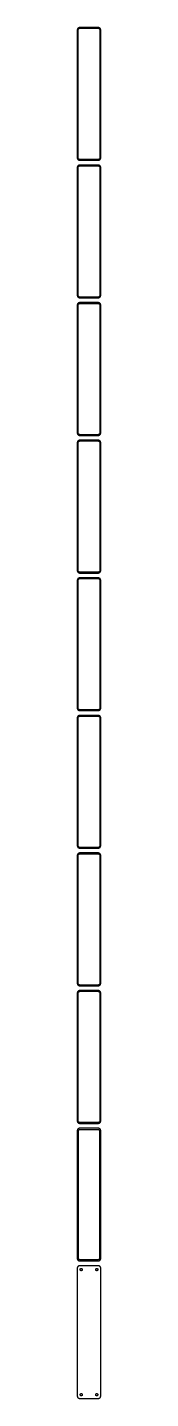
# Model space of a CAD drawing. Header units: metres. Extents: x -22 to 22, y 2513 to 5143.
import ezdxf

# ---------------------------------------------------------------- set-up
doc = ezdxf.new("R2010")
doc.units = ezdxf.units.M

msp = doc.modelspace()

# ---------------------------------------------------------------- linework, layer by layer
for p, q in [((-22.4606, 5139.13), (-22.5, 5138.5)), ((-22.5, 5138.5), (-22.5, 4893.5)), ((-22.3429, 5139.74), (-22.4606, 5139.13)), ((-22.1489, 5140.34), (-22.3429, 5139.74)), ((-21.8815, 5140.91), (-22.1489, 5140.34)), ((-21.5451, 5141.44), (-21.8815, 5140.91)), ((-21.1448, 5141.92), (-21.5451, 5141.44)), ((-20.6871, 5142.35), (-21.1448, 5141.92)), ((-21, 5138), (-20.9684, 5138.5)), ((-21, 4894), (-21, 5138)), ((-20.9684, 5138.5), (-20.8743, 5138.99)), ((-20.8743, 5138.99), (-20.7191, 5139.47)), ((-20.7191, 5139.47), (-20.5052, 5139.93)), ((-20.1791, 5142.72), (-20.6871, 5142.35)), ((-20.5052, 5139.93), (-20.2361, 5140.35)), ((-20.2361, 5140.35), (-19.9159, 5140.74)), ((-19.6289, 5143.02), (-20.1791, 5142.72)), ((-19.9159, 5140.74), (-19.5497, 5141.08)), ((-19.0451, 5143.26), (-19.6289, 5143.02)), ((-19.5497, 5141.08), (-19.1433, 5141.38)), ((-19.1433, 5141.38), (-18.7031, 5141.62)), ((-18.4369, 5143.41), (-19.0451, 5143.26)), ((-18.7031, 5141.62), (-18.2361, 5141.8)), ((-17.8139, 5143.49), (-18.4369, 5143.41)), ((-18.2361, 5141.8), (-17.7495, 5141.93)), ((17.8139, 5143.49), (-17.8139, 5143.49)), ((-17.7495, 5141.93), (-17.2512, 5141.99)), ((-17.2512, 5141.99), (17.2512, 5141.99)), ((17.2512, 5141.99), (17.7495, 5141.93)), ((17.7495, 5141.93), (18.2361, 5141.8)), ((18.4369, 5143.41), (17.8139, 5143.49)), ((18.2361, 5141.8), (18.7031, 5141.62)), ((19.0451, 5143.26), (18.4369, 5143.41)), ((18.7031, 5141.62), (19.1433, 5141.38)), ((19.6289, 5143.02), (19.0451, 5143.26)), ((19.1433, 5141.38), (19.5497, 5141.08)), ((19.5497, 5141.08), (19.9159, 5140.74)), ((20.1791, 5142.72), (19.6289, 5143.02)), ((19.9159, 5140.74), (20.2361, 5140.35)), ((20.6871, 5142.35), (20.1791, 5142.72)), ((20.2361, 5140.35), (20.5052, 5139.93)), ((20.5052, 5139.93), (20.7191, 5139.47)), ((21.1448, 5141.92), (20.6871, 5142.35)), ((20.7191, 5139.47), (20.8743, 5138.99)), ((20.8743, 5138.99), (20.9684, 5138.5)), ((20.9684, 5138.5), (21, 5138)), ((21, 5138), (21, 4894)), ((21.5451, 5141.44), (21.1448, 5141.92)), ((21.8815, 5140.91), (21.5451, 5141.44)), ((22.1489, 5140.34), (21.8815, 5140.91)), ((22.3429, 5139.74), (22.1489, 5140.34)), ((22.4606, 5139.13), (22.3429, 5139.74)), ((22.5, 5138.5), (22.4606, 5139.13)), ((22.5, 4893.5), (22.5, 5138.5)), ((-20.9684, 4893.5), (-21, 4894)), ((21, 4894), (20.9684, 4893.5)), ((-22.5, 4893.5), (-22.4606, 4892.87)), ((-22.4606, 4875.13), (-22.5, 4874.5)), ((-22.5, 4874.5), (-22.5, 4629.5)), ((-22.4606, 4892.87), (-22.3429, 4892.26)), ((-22.3429, 4875.74), (-22.4606, 4875.13)), ((-22.3429, 4892.26), (-22.1489, 4891.66)), ((-22.1489, 4876.34), (-22.3429, 4875.74)), ((-22.1489, 4891.66), (-21.8815, 4891.09)), ((-21.8815, 4876.91), (-22.1489, 4876.34)), ((-21.8815, 4891.09), (-21.5451, 4890.56)), ((-21.5451, 4877.44), (-21.8815, 4876.91)), ((-21.5451, 4890.56), (-21.1448, 4890.08)), ((-21.1448, 4877.92), (-21.5451, 4877.44)), ((-21.1448, 4890.08), (-20.6871, 4889.65)), ((-20.6871, 4878.35), (-21.1448, 4877.92)), ((-21, 4874), (-20.9684, 4874.5)), ((-21, 4630), (-21, 4874)), ((-20.8743, 4893.01), (-20.9684, 4893.5)), ((-20.9684, 4874.5), (-20.8743, 4874.99)), ((-20.7191, 4892.53), (-20.8743, 4893.01)), ((-20.8743, 4874.99), (-20.7191, 4875.47)), ((-20.5052, 4892.07), (-20.7191, 4892.53)), ((-20.7191, 4875.47), (-20.5052, 4875.93)), ((-20.6871, 4889.65), (-20.1791, 4889.28)), ((-20.1791, 4878.72), (-20.6871, 4878.35)), ((-20.2361, 4891.65), (-20.5052, 4892.07)), ((-20.5052, 4875.93), (-20.2361, 4876.35)), ((-19.9159, 4891.26), (-20.2361, 4891.65)), ((-20.2361, 4876.35), (-19.9159, 4876.74)), ((-20.1791, 4889.28), (-19.6289, 4888.98)), ((-19.6289, 4879.02), (-20.1791, 4878.72)), ((-19.5497, 4890.92), (-19.9159, 4891.26)), ((-19.9159, 4876.74), (-19.5497, 4877.08)), ((-19.6289, 4888.98), (-19.0451, 4888.74)), ((-19.0451, 4879.26), (-19.6289, 4879.02)), ((-19.1433, 4890.62), (-19.5497, 4890.92)), ((-19.5497, 4877.08), (-19.1433, 4877.38)), ((-18.7031, 4890.38), (-19.1433, 4890.62)), ((-19.1433, 4877.38), (-18.7031, 4877.62)), ((-19.0451, 4888.74), (-18.4369, 4888.59)), ((-18.4369, 4879.41), (-19.0451, 4879.26)), ((-18.2361, 4890.2), (-18.7031, 4890.38)), ((-18.7031, 4877.62), (-18.2361, 4877.8)), ((-18.4369, 4888.59), (-17.8139, 4888.51)), ((-17.8139, 4879.49), (-18.4369, 4879.41)), ((-17.7495, 4890.07), (-18.2361, 4890.2)), ((-18.2361, 4877.8), (-17.7495, 4877.93)), ((-17.8139, 4888.51), (17.8139, 4888.51)), ((17.8139, 4879.49), (-17.8139, 4879.49)), ((-17.2512, 4890.01), (-17.7495, 4890.07)), ((-17.7495, 4877.93), (-17.2512, 4877.99)), ((17.2512, 4890.01), (-17.2512, 4890.01)), ((-17.2512, 4877.99), (17.2512, 4877.99)), ((17.7495, 4890.07), (17.2512, 4890.01)), ((17.2512, 4877.99), (17.7495, 4877.93)), ((18.2361, 4890.2), (17.7495, 4890.07)), ((17.7495, 4877.93), (18.2361, 4877.8)), ((17.8139, 4888.51), (18.4369, 4888.59)), ((18.4369, 4879.41), (17.8139, 4879.49)), ((18.7031, 4890.38), (18.2361, 4890.2)), ((18.2361, 4877.8), (18.7031, 4877.62)), ((18.4369, 4888.59), (19.0451, 4888.74)), ((19.0451, 4879.26), (18.4369, 4879.41)), ((19.1433, 4890.62), (18.7031, 4890.38)), ((18.7031, 4877.62), (19.1433, 4877.38)), ((19.0451, 4888.74), (19.6289, 4888.98)), ((19.6289, 4879.02), (19.0451, 4879.26)), ((19.5497, 4890.92), (19.1433, 4890.62)), ((19.1433, 4877.38), (19.5497, 4877.08)), ((19.9159, 4891.26), (19.5497, 4890.92)), ((19.5497, 4877.08), (19.9159, 4876.74)), ((19.6289, 4888.98), (20.1791, 4889.28)), ((20.1791, 4878.72), (19.6289, 4879.02)), ((20.2361, 4891.65), (19.9159, 4891.26)), ((19.9159, 4876.74), (20.2361, 4876.35)), ((20.1791, 4889.28), (20.6871, 4889.65)), ((20.6871, 4878.35), (20.1791, 4878.72)), ((20.5052, 4892.07), (20.2361, 4891.65)), ((20.2361, 4876.35), (20.5052, 4875.93)), ((20.7191, 4892.53), (20.5052, 4892.07)), ((20.5052, 4875.93), (20.7191, 4875.47)), ((20.6871, 4889.65), (21.1448, 4890.08)), ((21.1448, 4877.92), (20.6871, 4878.35)), ((20.8743, 4893.01), (20.7191, 4892.53)), ((20.7191, 4875.47), (20.8743, 4874.99)), ((20.9684, 4893.5), (20.8743, 4893.01)), ((20.8743, 4874.99), (20.9684, 4874.5)), ((20.9684, 4874.5), (21, 4874)), ((21, 4874), (21, 4630)), ((21.1448, 4890.08), (21.5451, 4890.56)), ((21.5451, 4877.44), (21.1448, 4877.92)), ((21.5451, 4890.56), (21.8815, 4891.09)), ((21.8815, 4876.91), (21.5451, 4877.44)), ((21.8815, 4891.09), (22.1489, 4891.66)), ((22.1489, 4876.34), (21.8815, 4876.91)), ((22.1489, 4891.66), (22.3429, 4892.26)), ((22.3429, 4875.74), (22.1489, 4876.34)), ((22.3429, 4892.26), (22.4606, 4892.87)), ((22.4606, 4875.13), (22.3429, 4875.74)), ((22.4606, 4892.87), (22.5, 4893.5)), ((22.5, 4874.5), (22.4606, 4875.13)), ((22.5, 4629.5), (22.5, 4874.5)), ((-22.5, 4629.5), (-22.4606, 4628.87)), ((-22.4606, 4611.13), (-22.5, 4610.5)), ((-22.5, 4610.5), (-22.5, 4365.5)), ((-22.4606, 4628.87), (-22.3429, 4628.26)), ((-22.3429, 4611.74), (-22.4606, 4611.13)), ((-22.3429, 4628.26), (-22.1489, 4627.66)), ((-22.1489, 4612.34), (-22.3429, 4611.74)), ((-22.1489, 4627.66), (-21.8815, 4627.09)), ((-21.8815, 4612.91), (-22.1489, 4612.34)), ((-21.8815, 4627.09), (-21.5451, 4626.56)), ((-21.5451, 4613.44), (-21.8815, 4612.91)), ((-21.5451, 4626.56), (-21.1448, 4626.08)), ((-21.1448, 4613.92), (-21.5451, 4613.44)), ((-21.1448, 4626.08), (-20.6871, 4625.65)), ((-20.6871, 4614.35), (-21.1448, 4613.92)), ((-20.9684, 4629.5), (-21, 4630)), ((-21, 4610), (-20.9684, 4610.5)), ((-21, 4366), (-21, 4610)), ((-20.8743, 4629.01), (-20.9684, 4629.5)), ((-20.9684, 4610.5), (-20.8743, 4610.99)), ((-20.7191, 4628.53), (-20.8743, 4629.01)), ((-20.8743, 4610.99), (-20.7191, 4611.47)), ((-20.5052, 4628.07), (-20.7191, 4628.53)), ((-20.7191, 4611.47), (-20.5052, 4611.93)), ((-20.6871, 4625.65), (-20.1791, 4625.28)), ((-20.1791, 4614.72), (-20.6871, 4614.35)), ((-20.2361, 4627.65), (-20.5052, 4628.07)), ((-20.5052, 4611.93), (-20.2361, 4612.35)), ((-19.9159, 4627.26), (-20.2361, 4627.65)), ((-20.2361, 4612.35), (-19.9159, 4612.74)), ((-20.1791, 4625.28), (-19.6289, 4624.98)), ((-19.6289, 4615.02), (-20.1791, 4614.72)), ((-19.5497, 4626.92), (-19.9159, 4627.26)), ((-19.9159, 4612.74), (-19.5497, 4613.08)), ((-19.6289, 4624.98), (-19.0451, 4624.74)), ((-19.0451, 4615.26), (-19.6289, 4615.02)), ((-19.1433, 4626.62), (-19.5497, 4626.92)), ((-19.5497, 4613.08), (-19.1433, 4613.38)), ((-18.7031, 4626.38), (-19.1433, 4626.62)), ((-19.1433, 4613.38), (-18.7031, 4613.62)), ((-19.0451, 4624.74), (-18.4369, 4624.59)), ((-18.4369, 4615.41), (-19.0451, 4615.26)), ((-18.2361, 4626.2), (-18.7031, 4626.38)), ((-18.7031, 4613.62), (-18.2361, 4613.8)), ((-18.4369, 4624.59), (-17.8139, 4624.51)), ((-17.8139, 4615.49), (-18.4369, 4615.41)), ((-17.7495, 4626.07), (-18.2361, 4626.2)), ((-18.2361, 4613.8), (-17.7495, 4613.93)), ((-17.8139, 4624.51), (17.8139, 4624.51)), ((17.8139, 4615.49), (-17.8139, 4615.49)), ((-17.2512, 4626.01), (-17.7495, 4626.07)), ((-17.7495, 4613.93), (-17.2512, 4613.99)), ((17.2512, 4626.01), (-17.2512, 4626.01)), ((-17.2512, 4613.99), (17.2512, 4613.99)), ((17.7495, 4626.07), (17.2512, 4626.01)), ((17.2512, 4613.99), (17.7495, 4613.93)), ((18.2361, 4626.2), (17.7495, 4626.07)), ((17.7495, 4613.93), (18.2361, 4613.8)), ((17.8139, 4624.51), (18.4369, 4624.59)), ((18.4369, 4615.41), (17.8139, 4615.49)), ((18.7031, 4626.38), (18.2361, 4626.2)), ((18.2361, 4613.8), (18.7031, 4613.62)), ((18.4369, 4624.59), (19.0451, 4624.74)), ((19.0451, 4615.26), (18.4369, 4615.41)), ((19.1433, 4626.62), (18.7031, 4626.38)), ((18.7031, 4613.62), (19.1433, 4613.38)), ((19.0451, 4624.74), (19.6289, 4624.98)), ((19.6289, 4615.02), (19.0451, 4615.26)), ((19.5497, 4626.92), (19.1433, 4626.62)), ((19.1433, 4613.38), (19.5497, 4613.08)), ((19.9159, 4627.26), (19.5497, 4626.92)), ((19.5497, 4613.08), (19.9159, 4612.74)), ((19.6289, 4624.98), (20.1791, 4625.28)), ((20.1791, 4614.72), (19.6289, 4615.02)), ((20.2361, 4627.65), (19.9159, 4627.26)), ((19.9159, 4612.74), (20.2361, 4612.35)), ((20.1791, 4625.28), (20.6871, 4625.65)), ((20.6871, 4614.35), (20.1791, 4614.72)), ((20.5052, 4628.07), (20.2361, 4627.65)), ((20.2361, 4612.35), (20.5052, 4611.93)), ((20.7191, 4628.53), (20.5052, 4628.07)), ((20.5052, 4611.93), (20.7191, 4611.47)), ((20.6871, 4625.65), (21.1448, 4626.08)), ((21.1448, 4613.92), (20.6871, 4614.35)), ((20.8743, 4629.01), (20.7191, 4628.53)), ((20.7191, 4611.47), (20.8743, 4610.99)), ((20.9684, 4629.5), (20.8743, 4629.01)), ((20.8743, 4610.99), (20.9684, 4610.5)), ((21, 4630), (20.9684, 4629.5)), ((20.9684, 4610.5), (21, 4610)), ((21, 4610), (21, 4366)), ((21.1448, 4626.08), (21.5451, 4626.56)), ((21.5451, 4613.44), (21.1448, 4613.92)), ((21.5451, 4626.56), (21.8815, 4627.09)), ((21.8815, 4612.91), (21.5451, 4613.44)), ((21.8815, 4627.09), (22.1489, 4627.66)), ((22.1489, 4612.34), (21.8815, 4612.91)), ((22.1489, 4627.66), (22.3429, 4628.26)), ((22.3429, 4611.74), (22.1489, 4612.34)), ((22.3429, 4628.26), (22.4606, 4628.87)), ((22.4606, 4611.13), (22.3429, 4611.74)), ((22.4606, 4628.87), (22.5, 4629.5)), ((22.5, 4610.5), (22.4606, 4611.13)), ((22.5, 4365.5), (22.5, 4610.5)), ((-22.5, 4365.5), (-22.4606, 4364.87)), ((-22.4606, 4347.13), (-22.5, 4346.5)), ((-22.5, 4346.5), (-22.5, 4101.5)), ((-22.4606, 4364.87), (-22.3429, 4364.26)), ((-22.3429, 4347.74), (-22.4606, 4347.13)), ((-22.3429, 4364.26), (-22.1489, 4363.66)), ((-22.1489, 4348.34), (-22.3429, 4347.74)), ((-22.1489, 4363.66), (-21.8815, 4363.09)), ((-21.8815, 4348.91), (-22.1489, 4348.34)), ((-21.8815, 4363.09), (-21.5451, 4362.56)), ((-21.5451, 4349.44), (-21.8815, 4348.91)), ((-21.5451, 4362.56), (-21.1448, 4362.08)), ((-21.1448, 4349.92), (-21.5451, 4349.44)), ((-21.1448, 4362.08), (-20.6871, 4361.65)), ((-20.6871, 4350.35), (-21.1448, 4349.92)), ((-20.9684, 4365.5), (-21, 4366)), ((-21, 4346), (-20.9684, 4346.5)), ((-21, 4102), (-21, 4346)), ((-20.8743, 4365.01), (-20.9684, 4365.5)), ((-20.9684, 4346.5), (-20.8743, 4346.99)), ((-20.7191, 4364.53), (-20.8743, 4365.01)), ((-20.8743, 4346.99), (-20.7191, 4347.47)), ((-20.5052, 4364.07), (-20.7191, 4364.53)), ((-20.7191, 4347.47), (-20.5052, 4347.93)), ((-20.6871, 4361.65), (-20.1791, 4361.28)), ((-20.1791, 4350.72), (-20.6871, 4350.35)), ((-20.2361, 4363.65), (-20.5052, 4364.07)), ((-20.5052, 4347.93), (-20.2361, 4348.35)), ((-19.9159, 4363.26), (-20.2361, 4363.65)), ((-20.2361, 4348.35), (-19.9159, 4348.74)), ((-20.1791, 4361.28), (-19.6289, 4360.98)), ((-19.6289, 4351.02), (-20.1791, 4350.72)), ((-19.5497, 4362.92), (-19.9159, 4363.26)), ((-19.9159, 4348.74), (-19.5497, 4349.08)), ((-19.6289, 4360.98), (-19.0451, 4360.74)), ((-19.0451, 4351.26), (-19.6289, 4351.02)), ((-19.1433, 4362.62), (-19.5497, 4362.92)), ((-19.5497, 4349.08), (-19.1433, 4349.38)), ((-18.7031, 4362.38), (-19.1433, 4362.62)), ((-19.1433, 4349.38), (-18.7031, 4349.62)), ((-19.0451, 4360.74), (-18.4369, 4360.59)), ((-18.4369, 4351.41), (-19.0451, 4351.26)), ((-18.2361, 4362.2), (-18.7031, 4362.38)), ((-18.7031, 4349.62), (-18.2361, 4349.8)), ((-18.4369, 4360.59), (-17.8139, 4360.51)), ((-17.8139, 4351.49), (-18.4369, 4351.41)), ((-17.7495, 4362.07), (-18.2361, 4362.2)), ((-18.2361, 4349.8), (-17.7495, 4349.93)), ((-17.8139, 4360.51), (17.8139, 4360.51)), ((17.8139, 4351.49), (-17.8139, 4351.49)), ((-17.2512, 4362.01), (-17.7495, 4362.07)), ((-17.7495, 4349.93), (-17.2512, 4349.99)), ((17.2512, 4362.01), (-17.2512, 4362.01)), ((-17.2512, 4349.99), (17.2512, 4349.99)), ((17.7495, 4362.07), (17.2512, 4362.01)), ((17.2512, 4349.99), (17.7495, 4349.93)), ((18.2361, 4362.2), (17.7495, 4362.07)), ((17.7495, 4349.93), (18.2361, 4349.8)), ((17.8139, 4360.51), (18.4369, 4360.59)), ((18.4369, 4351.41), (17.8139, 4351.49)), ((18.7031, 4362.38), (18.2361, 4362.2)), ((18.2361, 4349.8), (18.7031, 4349.62)), ((18.4369, 4360.59), (19.0451, 4360.74)), ((19.0451, 4351.26), (18.4369, 4351.41)), ((19.1433, 4362.62), (18.7031, 4362.38)), ((18.7031, 4349.62), (19.1433, 4349.38)), ((19.0451, 4360.74), (19.6289, 4360.98)), ((19.6289, 4351.02), (19.0451, 4351.26)), ((19.5497, 4362.92), (19.1433, 4362.62)), ((19.1433, 4349.38), (19.5497, 4349.08)), ((19.9159, 4363.26), (19.5497, 4362.92)), ((19.5497, 4349.08), (19.9159, 4348.74)), ((19.6289, 4360.98), (20.1791, 4361.28)), ((20.1791, 4350.72), (19.6289, 4351.02)), ((20.2361, 4363.65), (19.9159, 4363.26)), ((19.9159, 4348.74), (20.2361, 4348.35)), ((20.1791, 4361.28), (20.6871, 4361.65)), ((20.6871, 4350.35), (20.1791, 4350.72)), ((20.5052, 4364.07), (20.2361, 4363.65)), ((20.2361, 4348.35), (20.5052, 4347.93)), ((20.7191, 4364.53), (20.5052, 4364.07)), ((20.5052, 4347.93), (20.7191, 4347.47)), ((20.6871, 4361.65), (21.1448, 4362.08)), ((21.1448, 4349.92), (20.6871, 4350.35)), ((20.8743, 4365.01), (20.7191, 4364.53)), ((20.7191, 4347.47), (20.8743, 4346.99)), ((20.9684, 4365.5), (20.8743, 4365.01)), ((20.8743, 4346.99), (20.9684, 4346.5)), ((21, 4366), (20.9684, 4365.5)), ((20.9684, 4346.5), (21, 4346)), ((21, 4346), (21, 4102)), ((21.1448, 4362.08), (21.5451, 4362.56)), ((21.5451, 4349.44), (21.1448, 4349.92)), ((21.5451, 4362.56), (21.8815, 4363.09)), ((21.8815, 4348.91), (21.5451, 4349.44)), ((21.8815, 4363.09), (22.1489, 4363.66)), ((22.1489, 4348.34), (21.8815, 4348.91)), ((22.1489, 4363.66), (22.3429, 4364.26)), ((22.3429, 4347.74), (22.1489, 4348.34)), ((22.3429, 4364.26), (22.4606, 4364.87)), ((22.4606, 4347.13), (22.3429, 4347.74)), ((22.4606, 4364.87), (22.5, 4365.5)), ((22.5, 4346.5), (22.4606, 4347.13)), ((22.5, 4101.5), (22.5, 4346.5)), ((-22.5, 4101.5), (-22.4606, 4100.87)), ((-22.4606, 4083.13), (-22.5, 4082.5)), ((-22.5, 4082.5), (-22.5, 3837.5)), ((-22.4606, 4100.87), (-22.3429, 4100.26)), ((-22.3429, 4083.74), (-22.4606, 4083.13)), ((-22.3429, 4100.26), (-22.1489, 4099.66)), ((-22.1489, 4084.34), (-22.3429, 4083.74)), ((-22.1489, 4099.66), (-21.8815, 4099.09)), ((-21.8815, 4084.91), (-22.1489, 4084.34)), ((-21.8815, 4099.09), (-21.5451, 4098.56)), ((-21.5451, 4085.44), (-21.8815, 4084.91)), ((-21.5451, 4098.56), (-21.1448, 4098.08)), ((-21.1448, 4085.92), (-21.5451, 4085.44)), ((-21.1448, 4098.08), (-20.6871, 4097.65)), ((-20.6871, 4086.35), (-21.1448, 4085.92)), ((-20.9684, 4101.5), (-21, 4102)), ((-21, 4082), (-20.9684, 4082.5)), ((-21, 3838), (-21, 4082)), ((-20.8743, 4101.01), (-20.9684, 4101.5)), ((-20.9684, 4082.5), (-20.8743, 4082.99)), ((-20.7191, 4100.53), (-20.8743, 4101.01)), ((-20.8743, 4082.99), (-20.7191, 4083.47)), ((-20.5052, 4100.07), (-20.7191, 4100.53)), ((-20.7191, 4083.47), (-20.5052, 4083.93)), ((-20.6871, 4097.65), (-20.1791, 4097.28)), ((-20.1791, 4086.72), (-20.6871, 4086.35)), ((-20.2361, 4099.65), (-20.5052, 4100.07)), ((-20.5052, 4083.93), (-20.2361, 4084.35)), ((-19.9159, 4099.26), (-20.2361, 4099.65)), ((-20.2361, 4084.35), (-19.9159, 4084.74)), ((-20.1791, 4097.28), (-19.6289, 4096.98)), ((-19.6289, 4087.02), (-20.1791, 4086.72)), ((-19.5497, 4098.92), (-19.9159, 4099.26)), ((-19.9159, 4084.74), (-19.5497, 4085.08)), ((-19.6289, 4096.98), (-19.0451, 4096.74)), ((-19.0451, 4087.26), (-19.6289, 4087.02)), ((-19.1433, 4098.62), (-19.5497, 4098.92)), ((-19.5497, 4085.08), (-19.1433, 4085.38)), ((-18.7031, 4098.38), (-19.1433, 4098.62)), ((-19.1433, 4085.38), (-18.7031, 4085.62)), ((-19.0451, 4096.74), (-18.4369, 4096.59)), ((-18.4369, 4087.41), (-19.0451, 4087.26)), ((-18.2361, 4098.2), (-18.7031, 4098.38)), ((-18.7031, 4085.62), (-18.2361, 4085.8)), ((-18.4369, 4096.59), (-17.8139, 4096.51)), ((-17.8139, 4087.49), (-18.4369, 4087.41)), ((-17.7495, 4098.07), (-18.2361, 4098.2)), ((-18.2361, 4085.8), (-17.7495, 4085.93)), ((-17.8139, 4096.51), (17.8139, 4096.51)), ((17.8139, 4087.49), (-17.8139, 4087.49)), ((-17.2512, 4098.01), (-17.7495, 4098.07)), ((-17.7495, 4085.93), (-17.2512, 4085.99)), ((17.2512, 4098.01), (-17.2512, 4098.01)), ((-17.2512, 4085.99), (17.2512, 4085.99)), ((17.7495, 4098.07), (17.2512, 4098.01)), ((17.2512, 4085.99), (17.7495, 4085.93)), ((18.2361, 4098.2), (17.7495, 4098.07)), ((17.7495, 4085.93), (18.2361, 4085.8)), ((17.8139, 4096.51), (18.4369, 4096.59)), ((18.4369, 4087.41), (17.8139, 4087.49)), ((18.7031, 4098.38), (18.2361, 4098.2)), ((18.2361, 4085.8), (18.7031, 4085.62)), ((18.4369, 4096.59), (19.0451, 4096.74)), ((19.0451, 4087.26), (18.4369, 4087.41)), ((19.1433, 4098.62), (18.7031, 4098.38)), ((18.7031, 4085.62), (19.1433, 4085.38)), ((19.0451, 4096.74), (19.6289, 4096.98)), ((19.6289, 4087.02), (19.0451, 4087.26)), ((19.5497, 4098.92), (19.1433, 4098.62)), ((19.1433, 4085.38), (19.5497, 4085.08)), ((19.9159, 4099.26), (19.5497, 4098.92)), ((19.5497, 4085.08), (19.9159, 4084.74)), ((19.6289, 4096.98), (20.1791, 4097.28)), ((20.1791, 4086.72), (19.6289, 4087.02)), ((20.2361, 4099.65), (19.9159, 4099.26)), ((19.9159, 4084.74), (20.2361, 4084.35)), ((20.1791, 4097.28), (20.6871, 4097.65)), ((20.6871, 4086.35), (20.1791, 4086.72)), ((20.5052, 4100.07), (20.2361, 4099.65)), ((20.2361, 4084.35), (20.5052, 4083.93)), ((20.7191, 4100.53), (20.5052, 4100.07)), ((20.5052, 4083.93), (20.7191, 4083.47)), ((20.6871, 4097.65), (21.1448, 4098.08)), ((21.1448, 4085.92), (20.6871, 4086.35)), ((20.8743, 4101.01), (20.7191, 4100.53)), ((20.7191, 4083.47), (20.8743, 4082.99)), ((20.9684, 4101.5), (20.8743, 4101.01)), ((20.8743, 4082.99), (20.9684, 4082.5)), ((21, 4102), (20.9684, 4101.5)), ((20.9684, 4082.5), (21, 4082)), ((21, 4082), (21, 3838)), ((21.1448, 4098.08), (21.5451, 4098.56)), ((21.5451, 4085.44), (21.1448, 4085.92)), ((21.5451, 4098.56), (21.8815, 4099.09)), ((21.8815, 4084.91), (21.5451, 4085.44)), ((21.8815, 4099.09), (22.1489, 4099.66)), ((22.1489, 4084.34), (21.8815, 4084.91)), ((22.1489, 4099.66), (22.3429, 4100.26)), ((22.3429, 4083.74), (22.1489, 4084.34)), ((22.3429, 4100.26), (22.4606, 4100.87)), ((22.4606, 4083.13), (22.3429, 4083.74)), ((22.4606, 4100.87), (22.5, 4101.5)), ((22.5, 4082.5), (22.4606, 4083.13)), ((22.5, 3837.5), (22.5, 4082.5)), ((-22.5, 3837.5), (-22.4606, 3836.87)), ((-22.4606, 3819.13), (-22.5, 3818.5)), ((-22.5, 3818.5), (-22.5, 3573.5)), ((-22.4606, 3836.87), (-22.3429, 3836.26)), ((-22.3429, 3819.74), (-22.4606, 3819.13)), ((-22.3429, 3836.26), (-22.1489, 3835.66)), ((-22.1489, 3820.34), (-22.3429, 3819.74)), ((-22.1489, 3835.66), (-21.8815, 3835.09)), ((-21.8815, 3820.91), (-22.1489, 3820.34)), ((-21.8815, 3835.09), (-21.5451, 3834.56)), ((-21.5451, 3821.44), (-21.8815, 3820.91)), ((-21.5451, 3834.56), (-21.1448, 3834.08)), ((-21.1448, 3821.92), (-21.5451, 3821.44)), ((-21.1448, 3834.08), (-20.6871, 3833.65)), ((-20.6871, 3822.35), (-21.1448, 3821.92)), ((-20.9684, 3837.5), (-21, 3838)), ((-21, 3818), (-20.9684, 3818.5)), ((-21, 3574), (-21, 3818)), ((-20.8743, 3837.01), (-20.9684, 3837.5)), ((-20.9684, 3818.5), (-20.8743, 3818.99)), ((-20.7191, 3836.53), (-20.8743, 3837.01)), ((-20.8743, 3818.99), (-20.7191, 3819.47)), ((-20.5052, 3836.07), (-20.7191, 3836.53)), ((-20.7191, 3819.47), (-20.5052, 3819.93)), ((-20.6871, 3833.65), (-20.1791, 3833.28)), ((-20.1791, 3822.72), (-20.6871, 3822.35)), ((-20.2361, 3835.65), (-20.5052, 3836.07)), ((-20.5052, 3819.93), (-20.2361, 3820.35)), ((-19.9159, 3835.26), (-20.2361, 3835.65)), ((-20.2361, 3820.35), (-19.9159, 3820.74)), ((-20.1791, 3833.28), (-19.6289, 3832.98)), ((-19.6289, 3823.02), (-20.1791, 3822.72)), ((-19.5497, 3834.92), (-19.9159, 3835.26)), ((-19.9159, 3820.74), (-19.5497, 3821.08)), ((-19.6289, 3832.98), (-19.0451, 3832.74)), ((-19.0451, 3823.26), (-19.6289, 3823.02)), ((-19.1433, 3834.62), (-19.5497, 3834.92)), ((-19.5497, 3821.08), (-19.1433, 3821.38)), ((-18.7031, 3834.38), (-19.1433, 3834.62)), ((-19.1433, 3821.38), (-18.7031, 3821.62)), ((-19.0451, 3832.74), (-18.4369, 3832.59)), ((-18.4369, 3823.41), (-19.0451, 3823.26)), ((-18.2361, 3834.2), (-18.7031, 3834.38)), ((-18.7031, 3821.62), (-18.2361, 3821.8)), ((-18.4369, 3832.59), (-17.8139, 3832.51)), ((-17.8139, 3823.49), (-18.4369, 3823.41)), ((-17.7495, 3834.07), (-18.2361, 3834.2)), ((-18.2361, 3821.8), (-17.7495, 3821.93)), ((-17.8139, 3832.51), (17.8139, 3832.51)), ((17.8139, 3823.49), (-17.8139, 3823.49)), ((-17.2512, 3834.01), (-17.7495, 3834.07)), ((-17.7495, 3821.93), (-17.2512, 3821.99)), ((17.2512, 3834.01), (-17.2512, 3834.01)), ((-17.2512, 3821.99), (17.2512, 3821.99)), ((17.7495, 3834.07), (17.2512, 3834.01)), ((17.2512, 3821.99), (17.7495, 3821.93)), ((18.2361, 3834.2), (17.7495, 3834.07)), ((17.7495, 3821.93), (18.2361, 3821.8)), ((17.8139, 3832.51), (18.4369, 3832.59)), ((18.4369, 3823.41), (17.8139, 3823.49)), ((18.7031, 3834.38), (18.2361, 3834.2)), ((18.2361, 3821.8), (18.7031, 3821.62)), ((18.4369, 3832.59), (19.0451, 3832.74)), ((19.0451, 3823.26), (18.4369, 3823.41)), ((19.1433, 3834.62), (18.7031, 3834.38)), ((18.7031, 3821.62), (19.1433, 3821.38)), ((19.0451, 3832.74), (19.6289, 3832.98)), ((19.6289, 3823.02), (19.0451, 3823.26)), ((19.5497, 3834.92), (19.1433, 3834.62)), ((19.1433, 3821.38), (19.5497, 3821.08)), ((19.9159, 3835.26), (19.5497, 3834.92)), ((19.5497, 3821.08), (19.9159, 3820.74)), ((19.6289, 3832.98), (20.1791, 3833.28)), ((20.1791, 3822.72), (19.6289, 3823.02)), ((20.2361, 3835.65), (19.9159, 3835.26)), ((19.9159, 3820.74), (20.2361, 3820.35)), ((20.1791, 3833.28), (20.6871, 3833.65)), ((20.6871, 3822.35), (20.1791, 3822.72)), ((20.5052, 3836.07), (20.2361, 3835.65)), ((20.2361, 3820.35), (20.5052, 3819.93)), ((20.7191, 3836.53), (20.5052, 3836.07)), ((20.5052, 3819.93), (20.7191, 3819.47)), ((20.6871, 3833.65), (21.1448, 3834.08)), ((21.1448, 3821.92), (20.6871, 3822.35)), ((20.8743, 3837.01), (20.7191, 3836.53)), ((20.7191, 3819.47), (20.8743, 3818.99)), ((20.9684, 3837.5), (20.8743, 3837.01)), ((20.8743, 3818.99), (20.9684, 3818.5)), ((21, 3838), (20.9684, 3837.5)), ((20.9684, 3818.5), (21, 3818)), ((21, 3818), (21, 3574)), ((21.1448, 3834.08), (21.5451, 3834.56)), ((21.5451, 3821.44), (21.1448, 3821.92)), ((21.5451, 3834.56), (21.8815, 3835.09)), ((21.8815, 3820.91), (21.5451, 3821.44)), ((21.8815, 3835.09), (22.1489, 3835.66)), ((22.1489, 3820.34), (21.8815, 3820.91)), ((22.1489, 3835.66), (22.3429, 3836.26)), ((22.3429, 3819.74), (22.1489, 3820.34)), ((22.3429, 3836.26), (22.4606, 3836.87)), ((22.4606, 3819.13), (22.3429, 3819.74)), ((22.4606, 3836.87), (22.5, 3837.5)), ((22.5, 3818.5), (22.4606, 3819.13)), ((22.5, 3573.5), (22.5, 3818.5)), ((-22.5, 3573.5), (-22.4606, 3572.87)), ((-22.4606, 3555.13), (-22.5, 3554.5)), ((-22.5, 3554.5), (-22.5, 3309.5)), ((-22.4606, 3572.87), (-22.3429, 3572.26)), ((-22.3429, 3555.74), (-22.4606, 3555.13)), ((-22.3429, 3572.26), (-22.1489, 3571.66)), ((-22.1489, 3556.34), (-22.3429, 3555.74)), ((-22.1489, 3571.66), (-21.8815, 3571.09)), ((-21.8815, 3556.91), (-22.1489, 3556.34)), ((-21.8815, 3571.09), (-21.5451, 3570.56)), ((-21.5451, 3557.44), (-21.8815, 3556.91)), ((-21.5451, 3570.56), (-21.1448, 3570.08)), ((-21.1448, 3557.92), (-21.5451, 3557.44)), ((-21.1448, 3570.08), (-20.6871, 3569.65)), ((-20.6871, 3558.35), (-21.1448, 3557.92)), ((-20.9684, 3573.5), (-21, 3574)), ((-21, 3554), (-20.9684, 3554.5)), ((-21, 3310), (-21, 3554)), ((-20.8743, 3573.01), (-20.9684, 3573.5)), ((-20.9684, 3554.5), (-20.8743, 3554.99)), ((-20.7191, 3572.53), (-20.8743, 3573.01)), ((-20.8743, 3554.99), (-20.7191, 3555.47)), ((-20.5052, 3572.07), (-20.7191, 3572.53)), ((-20.7191, 3555.47), (-20.5052, 3555.93)), ((-20.6871, 3569.65), (-20.1791, 3569.28)), ((-20.1791, 3558.72), (-20.6871, 3558.35)), ((-20.2361, 3571.65), (-20.5052, 3572.07)), ((-20.5052, 3555.93), (-20.2361, 3556.35)), ((-19.9159, 3571.26), (-20.2361, 3571.65)), ((-20.2361, 3556.35), (-19.9159, 3556.74)), ((-20.1791, 3569.28), (-19.6289, 3568.98)), ((-19.6289, 3559.02), (-20.1791, 3558.72)), ((-19.5497, 3570.92), (-19.9159, 3571.26)), ((-19.9159, 3556.74), (-19.5497, 3557.08)), ((-19.6289, 3568.98), (-19.0451, 3568.74)), ((-19.0451, 3559.26), (-19.6289, 3559.02)), ((-19.1433, 3570.62), (-19.5497, 3570.92)), ((-19.5497, 3557.08), (-19.1433, 3557.38)), ((-18.7031, 3570.38), (-19.1433, 3570.62)), ((-19.1433, 3557.38), (-18.7031, 3557.62)), ((-19.0451, 3568.74), (-18.4369, 3568.59)), ((-18.4369, 3559.41), (-19.0451, 3559.26)), ((-18.2361, 3570.2), (-18.7031, 3570.38)), ((-18.7031, 3557.62), (-18.2361, 3557.8)), ((-18.4369, 3568.59), (-17.8139, 3568.51)), ((-17.8139, 3559.49), (-18.4369, 3559.41)), ((-17.7495, 3570.07), (-18.2361, 3570.2)), ((-18.2361, 3557.8), (-17.7495, 3557.93)), ((-17.8139, 3568.51), (17.8139, 3568.51)), ((17.8139, 3559.49), (-17.8139, 3559.49)), ((-17.2512, 3570.01), (-17.7495, 3570.07)), ((-17.7495, 3557.93), (-17.2512, 3557.99)), ((17.2512, 3570.01), (-17.2512, 3570.01)), ((-17.2512, 3557.99), (17.2512, 3557.99)), ((17.7495, 3570.07), (17.2512, 3570.01)), ((17.2512, 3557.99), (17.7495, 3557.93)), ((18.2361, 3570.2), (17.7495, 3570.07)), ((17.7495, 3557.93), (18.2361, 3557.8)), ((17.8139, 3568.51), (18.4369, 3568.59)), ((18.4369, 3559.41), (17.8139, 3559.49)), ((18.7031, 3570.38), (18.2361, 3570.2)), ((18.2361, 3557.8), (18.7031, 3557.62)), ((18.4369, 3568.59), (19.0451, 3568.74)), ((19.0451, 3559.26), (18.4369, 3559.41)), ((19.1433, 3570.62), (18.7031, 3570.38)), ((18.7031, 3557.62), (19.1433, 3557.38)), ((19.0451, 3568.74), (19.6289, 3568.98)), ((19.6289, 3559.02), (19.0451, 3559.26)), ((19.5497, 3570.92), (19.1433, 3570.62)), ((19.1433, 3557.38), (19.5497, 3557.08)), ((19.9159, 3571.26), (19.5497, 3570.92)), ((19.5497, 3557.08), (19.9159, 3556.74)), ((19.6289, 3568.98), (20.1791, 3569.28)), ((20.1791, 3558.72), (19.6289, 3559.02)), ((20.2361, 3571.65), (19.9159, 3571.26)), ((19.9159, 3556.74), (20.2361, 3556.35)), ((20.1791, 3569.28), (20.6871, 3569.65)), ((20.6871, 3558.35), (20.1791, 3558.72)), ((20.5052, 3572.07), (20.2361, 3571.65)), ((20.2361, 3556.35), (20.5052, 3555.93)), ((20.7191, 3572.53), (20.5052, 3572.07)), ((20.5052, 3555.93), (20.7191, 3555.47)), ((20.6871, 3569.65), (21.1448, 3570.08)), ((21.1448, 3557.92), (20.6871, 3558.35)), ((20.8743, 3573.01), (20.7191, 3572.53)), ((20.7191, 3555.47), (20.8743, 3554.99)), ((20.9684, 3573.5), (20.8743, 3573.01)), ((20.8743, 3554.99), (20.9684, 3554.5)), ((21, 3574), (20.9684, 3573.5)), ((20.9684, 3554.5), (21, 3554)), ((21, 3554), (21, 3310)), ((21.1448, 3570.08), (21.5451, 3570.56)), ((21.5451, 3557.44), (21.1448, 3557.92)), ((21.5451, 3570.56), (21.8815, 3571.09)), ((21.8815, 3556.91), (21.5451, 3557.44)), ((21.8815, 3571.09), (22.1489, 3571.66)), ((22.1489, 3556.34), (21.8815, 3556.91)), ((22.1489, 3571.66), (22.3429, 3572.26)), ((22.3429, 3555.74), (22.1489, 3556.34)), ((22.3429, 3572.26), (22.4606, 3572.87)), ((22.4606, 3555.13), (22.3429, 3555.74)), ((22.4606, 3572.87), (22.5, 3573.5)), ((22.5, 3554.5), (22.4606, 3555.13)), ((22.5, 3309.5), (22.5, 3554.5)), ((-22.5, 3309.5), (-22.4606, 3308.87)), ((-22.4606, 3291.13), (-22.5, 3290.5)), ((-22.5, 3290.5), (-22.5, 3045.5)), ((-22.4606, 3308.87), (-22.3429, 3308.26)), ((-22.3429, 3291.74), (-22.4606, 3291.13)), ((-22.3429, 3308.26), (-22.1489, 3307.66)), ((-22.1489, 3292.34), (-22.3429, 3291.74)), ((-22.1489, 3307.66), (-21.8815, 3307.09)), ((-21.8815, 3292.91), (-22.1489, 3292.34)), ((-21.8815, 3307.09), (-21.5451, 3306.56)), ((-21.5451, 3293.44), (-21.8815, 3292.91)), ((-21.5451, 3306.56), (-21.1448, 3306.08)), ((-21.1448, 3293.92), (-21.5451, 3293.44)), ((-21.1448, 3306.08), (-20.6871, 3305.65)), ((-20.6871, 3294.35), (-21.1448, 3293.92)), ((-20.9684, 3309.5), (-21, 3310)), ((-21, 3290), (-20.9684, 3290.5)), ((-21, 3046), (-21, 3290)), ((-20.8743, 3309.01), (-20.9684, 3309.5)), ((-20.9684, 3290.5), (-20.8743, 3290.99)), ((-20.7191, 3308.53), (-20.8743, 3309.01)), ((-20.8743, 3290.99), (-20.7191, 3291.47)), ((-20.5052, 3308.07), (-20.7191, 3308.53)), ((-20.7191, 3291.47), (-20.5052, 3291.93)), ((-20.6871, 3305.65), (-20.1791, 3305.28)), ((-20.1791, 3294.72), (-20.6871, 3294.35)), ((-20.2361, 3307.65), (-20.5052, 3308.07)), ((-20.5052, 3291.93), (-20.2361, 3292.35)), ((-19.9159, 3307.26), (-20.2361, 3307.65)), ((-20.2361, 3292.35), (-19.9159, 3292.74)), ((-20.1791, 3305.28), (-19.6289, 3304.98)), ((-19.6289, 3295.02), (-20.1791, 3294.72)), ((-19.5497, 3306.92), (-19.9159, 3307.26)), ((-19.9159, 3292.74), (-19.5497, 3293.08)), ((-19.6289, 3304.98), (-19.0451, 3304.74)), ((-19.0451, 3295.26), (-19.6289, 3295.02)), ((-19.1433, 3306.62), (-19.5497, 3306.92)), ((-19.5497, 3293.08), (-19.1433, 3293.38)), ((-18.7031, 3306.38), (-19.1433, 3306.62)), ((-19.1433, 3293.38), (-18.7031, 3293.62)), ((-19.0451, 3304.74), (-18.4369, 3304.59)), ((-18.4369, 3295.41), (-19.0451, 3295.26)), ((-18.2361, 3306.2), (-18.7031, 3306.38)), ((-18.7031, 3293.62), (-18.2361, 3293.8)), ((-18.4369, 3304.59), (-17.8139, 3304.51)), ((-17.8139, 3295.49), (-18.4369, 3295.41)), ((-17.7495, 3306.07), (-18.2361, 3306.2)), ((-18.2361, 3293.8), (-17.7495, 3293.93)), ((-17.8139, 3304.51), (17.8139, 3304.51)), ((17.8139, 3295.49), (-17.8139, 3295.49)), ((-17.2512, 3306.01), (-17.7495, 3306.07)), ((-17.7495, 3293.93), (-17.2512, 3293.99)), ((17.2512, 3306.01), (-17.2512, 3306.01)), ((-17.2512, 3293.99), (17.2512, 3293.99)), ((17.7495, 3306.07), (17.2512, 3306.01)), ((17.2512, 3293.99), (17.7495, 3293.93)), ((18.2361, 3306.2), (17.7495, 3306.07)), ((17.7495, 3293.93), (18.2361, 3293.8)), ((17.8139, 3304.51), (18.4369, 3304.59)), ((18.4369, 3295.41), (17.8139, 3295.49)), ((18.7031, 3306.38), (18.2361, 3306.2)), ((18.2361, 3293.8), (18.7031, 3293.62)), ((18.4369, 3304.59), (19.0451, 3304.74)), ((19.0451, 3295.26), (18.4369, 3295.41)), ((19.1433, 3306.62), (18.7031, 3306.38)), ((18.7031, 3293.62), (19.1433, 3293.38)), ((19.0451, 3304.74), (19.6289, 3304.98)), ((19.6289, 3295.02), (19.0451, 3295.26)), ((19.5497, 3306.92), (19.1433, 3306.62)), ((19.1433, 3293.38), (19.5497, 3293.08)), ((19.9159, 3307.26), (19.5497, 3306.92)), ((19.5497, 3293.08), (19.9159, 3292.74)), ((19.6289, 3304.98), (20.1791, 3305.28)), ((20.1791, 3294.72), (19.6289, 3295.02)), ((20.2361, 3307.65), (19.9159, 3307.26)), ((19.9159, 3292.74), (20.2361, 3292.35)), ((20.1791, 3305.28), (20.6871, 3305.65)), ((20.6871, 3294.35), (20.1791, 3294.72)), ((20.5052, 3308.07), (20.2361, 3307.65)), ((20.2361, 3292.35), (20.5052, 3291.93)), ((20.7191, 3308.53), (20.5052, 3308.07)), ((20.5052, 3291.93), (20.7191, 3291.47)), ((20.6871, 3305.65), (21.1448, 3306.08)), ((21.1448, 3293.92), (20.6871, 3294.35)), ((20.8743, 3309.01), (20.7191, 3308.53)), ((20.7191, 3291.47), (20.8743, 3290.99)), ((20.9684, 3309.5), (20.8743, 3309.01)), ((20.8743, 3290.99), (20.9684, 3290.5)), ((21, 3310), (20.9684, 3309.5)), ((20.9684, 3290.5), (21, 3290)), ((21, 3290), (21, 3046)), ((21.1448, 3306.08), (21.5451, 3306.56)), ((21.5451, 3293.44), (21.1448, 3293.92)), ((21.5451, 3306.56), (21.8815, 3307.09)), ((21.8815, 3292.91), (21.5451, 3293.44)), ((21.8815, 3307.09), (22.1489, 3307.66)), ((22.1489, 3292.34), (21.8815, 3292.91)), ((22.1489, 3307.66), (22.3429, 3308.26)), ((22.3429, 3291.74), (22.1489, 3292.34)), ((22.3429, 3308.26), (22.4606, 3308.87)), ((22.4606, 3291.13), (22.3429, 3291.74)), ((22.4606, 3308.87), (22.5, 3309.5)), ((22.5, 3290.5), (22.4606, 3291.13)), ((22.5, 3045.5), (22.5, 3290.5)), ((-22.5, 3045.5), (-22.4606, 3044.87)), ((-22.4606, 3027.13), (-22.5, 3026.5)), ((-22.5, 3026.5), (-22.5, 2781.5)), ((-22.4606, 3044.87), (-22.3429, 3044.26)), ((-22.3429, 3027.74), (-22.4606, 3027.13)), ((-22.3429, 3044.26), (-22.1489, 3043.66)), ((-22.1489, 3028.34), (-22.3429, 3027.74)), ((-22.1489, 3043.66), (-21.8815, 3043.09)), ((-21.8815, 3028.91), (-22.1489, 3028.34)), ((-21.8815, 3043.09), (-21.5451, 3042.56)), ((-21.5451, 3029.44), (-21.8815, 3028.91)), ((-21.5451, 3042.56), (-21.1448, 3042.08)), ((-21.1448, 3029.92), (-21.5451, 3029.44)), ((-21.1448, 3042.08), (-20.6871, 3041.65)), ((-20.6871, 3030.35), (-21.1448, 3029.92)), ((-20.9684, 3045.5), (-21, 3046)), ((-20.8743, 3045.01), (-20.9684, 3045.5)), ((-20.7191, 3044.53), (-20.8743, 3045.01)), ((-20.5052, 3044.07), (-20.7191, 3044.53)), ((-20.6871, 3041.65), (-20.1791, 3041.28)), ((-20.1791, 3030.72), (-20.6871, 3030.35)), ((-20.2361, 3043.65), (-20.5052, 3044.07)), ((-19.9159, 3043.26), (-20.2361, 3043.65)), ((-20.1791, 3041.28), (-19.6289, 3040.98)), ((-19.6289, 3031.02), (-20.1791, 3030.72)), ((-20.1129, 3026), (-20.0884, 3026.39)), ((-20.1129, 2782), (-20.1129, 3026)), ((-20.0884, 3026.39), (-20.0151, 3026.77)), ((-20.0151, 3026.77), (-19.8943, 3027.15)), ((-19.5497, 3042.92), (-19.9159, 3043.26)), ((-19.8943, 3027.15), (-19.7279, 3027.5)), ((-19.7279, 3027.5), (-19.5184, 3027.83)), ((-19.6289, 3040.98), (-19.0451, 3040.74)), ((-19.0451, 3031.26), (-19.6289, 3031.02)), ((-19.1433, 3042.62), (-19.5497, 3042.92)), ((-19.5184, 3027.83), (-19.2692, 3028.13)), ((-19.2692, 3028.13), (-18.9842, 3028.4)), ((-18.7031, 3042.38), (-19.1433, 3042.62)), ((-19.0451, 3040.74), (-18.4369, 3040.59)), ((-18.4369, 3031.41), (-19.0451, 3031.26)), ((-18.9842, 3028.4), (-18.668, 3028.63)), ((-18.2361, 3042.2), (-18.7031, 3042.38)), ((-18.668, 3028.63), (-18.3254, 3028.82)), ((-18.4369, 3040.59), (-17.8139, 3040.51)), ((-17.8139, 3031.49), (-18.4369, 3031.41)), ((-18.3254, 3028.82), (-17.9619, 3028.96)), ((-17.7495, 3042.07), (-18.2361, 3042.2)), ((-17.9619, 3028.96), (-17.5833, 3029.06)), ((-17.8139, 3040.51), (17.8139, 3040.51)), ((17.8139, 3031.49), (-17.8139, 3031.49)), ((-17.2512, 3042.01), (-17.7495, 3042.07)), ((-17.5833, 3029.06), (-17.1954, 3029.11)), ((17.2512, 3042.01), (-17.2512, 3042.01)), ((-17.1954, 3029.11), (17.1954, 3029.11)), ((17.1954, 3029.11), (17.5833, 3029.06)), ((17.7495, 3042.07), (17.2512, 3042.01)), ((17.5833, 3029.06), (17.9619, 3028.96)), ((18.2361, 3042.2), (17.7495, 3042.07)), ((17.8139, 3040.51), (18.4369, 3040.59)), ((18.4369, 3031.41), (17.8139, 3031.49)), ((17.9619, 3028.96), (18.3254, 3028.82)), ((18.7031, 3042.38), (18.2361, 3042.2)), ((18.3254, 3028.82), (18.668, 3028.63)), ((18.4369, 3040.59), (19.0451, 3040.74)), ((19.0451, 3031.26), (18.4369, 3031.41)), ((18.668, 3028.63), (18.9842, 3028.4)), ((19.1433, 3042.62), (18.7031, 3042.38)), ((18.9842, 3028.4), (19.2692, 3028.13)), ((19.0451, 3040.74), (19.6289, 3040.98)), ((19.6289, 3031.02), (19.0451, 3031.26)), ((19.5497, 3042.92), (19.1433, 3042.62)), ((19.2692, 3028.13), (19.5184, 3027.83)), ((19.5184, 3027.83), (19.7279, 3027.5)), ((19.9159, 3043.26), (19.5497, 3042.92)), ((19.6289, 3040.98), (20.1791, 3041.28)), ((20.1791, 3030.72), (19.6289, 3031.02)), ((19.7279, 3027.5), (19.8943, 3027.15)), ((19.8943, 3027.15), (20.0151, 3026.77)), ((20.2361, 3043.65), (19.9159, 3043.26)), ((20.0151, 3026.77), (20.0884, 3026.39)), ((20.0884, 3026.39), (20.1129, 3026)), ((20.1129, 3026), (20.1129, 2782)), ((20.1791, 3041.28), (20.6871, 3041.65)), ((20.6871, 3030.35), (20.1791, 3030.72)), ((20.5052, 3044.07), (20.2361, 3043.65)), ((20.7191, 3044.53), (20.5052, 3044.07)), ((20.6871, 3041.65), (21.1448, 3042.08)), ((21.1448, 3029.92), (20.6871, 3030.35)), ((20.8743, 3045.01), (20.7191, 3044.53)), ((20.9684, 3045.5), (20.8743, 3045.01)), ((21, 3046), (20.9684, 3045.5)), ((21.1448, 3042.08), (21.5451, 3042.56)), ((21.5451, 3029.44), (21.1448, 3029.92)), ((21.5451, 3042.56), (21.8815, 3043.09)), ((21.8815, 3028.91), (21.5451, 3029.44)), ((21.8815, 3043.09), (22.1489, 3043.66)), ((22.1489, 3028.34), (21.8815, 3028.91)), ((22.1489, 3043.66), (22.3429, 3044.26)), ((22.3429, 3027.74), (22.1489, 3028.34)), ((22.3429, 3044.26), (22.4606, 3044.87)), ((22.4606, 3027.13), (22.3429, 3027.74)), ((22.4606, 3044.87), (22.5, 3045.5)), ((22.5, 3026.5), (22.4606, 3027.13)), ((22.5, 2781.5), (22.5, 3026.5)), ((-22.5, 2781.5), (-22.4606, 2780.87)), ((-22.4606, 2763.13), (-22.5, 2762.5)), ((-22.4606, 2780.87), (-22.3429, 2780.26)), ((-22.3429, 2763.74), (-22.4606, 2763.13)), ((-22.3429, 2780.26), (-22.1489, 2779.66)), ((-22.1489, 2764.34), (-22.3429, 2763.74)), ((-22.1489, 2779.66), (-21.8815, 2779.09)), ((-21.8815, 2764.91), (-22.1489, 2764.34)), ((-21.8815, 2779.09), (-21.5451, 2778.56)), ((-21.5451, 2765.44), (-21.8815, 2764.91)), ((-21.5451, 2778.56), (-21.1448, 2778.08)), ((-21.1448, 2765.92), (-21.5451, 2765.44)), ((-21.1448, 2778.08), (-20.6871, 2777.65)), ((-20.6871, 2766.35), (-21.1448, 2765.92)), ((-20.6871, 2777.65), (-20.1791, 2777.28)), ((-20.1791, 2766.72), (-20.6871, 2766.35)), ((-20.1791, 2777.28), (-19.6289, 2776.98)), ((-19.6289, 2767.02), (-20.1791, 2766.72)), ((-20.0884, 2781.61), (-20.1129, 2782)), ((-20.0151, 2781.23), (-20.0884, 2781.61)), ((-19.8943, 2780.85), (-20.0151, 2781.23)), ((-19.7279, 2780.5), (-19.8943, 2780.85)), ((-19.5184, 2780.17), (-19.7279, 2780.5)), ((-19.6289, 2776.98), (-19.0451, 2776.74)), ((-19.0451, 2767.26), (-19.6289, 2767.02)), ((-19.2692, 2779.87), (-19.5184, 2780.17)), ((-18.9842, 2779.6), (-19.2692, 2779.87)), ((-19.0451, 2776.74), (-18.4369, 2776.59)), ((-18.4369, 2767.41), (-19.0451, 2767.26)), ((-18.668, 2779.37), (-18.9842, 2779.6)), ((-18.3254, 2779.18), (-18.668, 2779.37)), ((-18.4369, 2776.59), (-17.8139, 2776.51)), ((-17.8139, 2767.49), (-18.4369, 2767.41)), ((-17.9619, 2779.04), (-18.3254, 2779.18)), ((-17.5833, 2778.94), (-17.9619, 2779.04)), ((-17.8139, 2776.51), (17.8139, 2776.51)), ((17.8139, 2767.49), (-17.8139, 2767.49)), ((-17.1954, 2778.89), (-17.5833, 2778.94)), ((17.1954, 2778.89), (-17.1954, 2778.89)), ((17.5833, 2778.94), (17.1954, 2778.89)), ((17.9619, 2779.04), (17.5833, 2778.94)), ((17.8139, 2776.51), (18.4369, 2776.59)), ((18.4369, 2767.41), (17.8139, 2767.49)), ((18.3254, 2779.18), (17.9619, 2779.04)), ((18.668, 2779.37), (18.3254, 2779.18)), ((18.4369, 2776.59), (19.0451, 2776.74)), ((19.0451, 2767.26), (18.4369, 2767.41)), ((18.9842, 2779.6), (18.668, 2779.37)), ((19.2692, 2779.87), (18.9842, 2779.6)), ((19.0451, 2776.74), (19.6289, 2776.98)), ((19.6289, 2767.02), (19.0451, 2767.26)), ((19.5184, 2780.17), (19.2692, 2779.87)), ((19.7279, 2780.5), (19.5184, 2780.17)), ((19.6289, 2776.98), (20.1791, 2777.28)), ((20.1791, 2766.72), (19.6289, 2767.02)), ((19.8943, 2780.85), (19.7279, 2780.5)), ((20.0151, 2781.23), (19.8943, 2780.85)), ((20.0884, 2781.61), (20.0151, 2781.23)), ((20.1129, 2782), (20.0884, 2781.61)), ((20.1791, 2777.28), (20.6871, 2777.65)), ((20.6871, 2766.35), (20.1791, 2766.72)), ((20.6871, 2777.65), (21.1448, 2778.08)), ((21.1448, 2765.92), (20.6871, 2766.35)), ((21.1448, 2778.08), (21.5451, 2778.56)), ((21.5451, 2765.44), (21.1448, 2765.92)), ((21.5451, 2778.56), (21.8815, 2779.09)), ((21.8815, 2764.91), (21.5451, 2765.44)), ((21.8815, 2779.09), (22.1489, 2779.66)), ((22.1489, 2764.34), (21.8815, 2764.91)), ((22.1489, 2779.66), (22.3429, 2780.26)), ((22.3429, 2763.74), (22.1489, 2764.34)), ((22.3429, 2780.26), (22.4606, 2780.87)), ((22.4606, 2763.13), (22.3429, 2763.74)), ((22.4606, 2780.87), (22.5, 2781.5)), ((22.5, 2762.5), (22.4606, 2763.13)), ((-22.5, 2762.5), (-22.5, 2517.5)), ((-17.1353, 2760), (-17.1185, 2760.27)), ((-17.1185, 2759.73), (-17.1353, 2760)), ((-17.1185, 2760.27), (-17.0682, 2760.53)), ((-17.0682, 2759.47), (-17.1185, 2759.73)), ((-17.0682, 2760.53), (-16.9853, 2760.79)), ((-16.9853, 2759.21), (-17.0682, 2759.47)), ((-16.9853, 2760.79), (-16.8712, 2761.03)), ((-16.8712, 2758.97), (-16.9853, 2759.21)), ((-16.8712, 2761.03), (-16.7275, 2761.26)), ((-16.7275, 2758.74), (-16.8712, 2758.97)), ((-16.7275, 2761.26), (-16.5565, 2761.46)), ((-16.5565, 2758.54), (-16.7275, 2758.74)), ((-16.5565, 2761.46), (-16.3611, 2761.65)), ((-16.3611, 2758.35), (-16.5565, 2758.54)), ((-16.3611, 2761.65), (-16.1441, 2761.8)), ((-16.1441, 2758.2), (-16.3611, 2758.35)), ((-16.1441, 2761.8), (-15.9091, 2761.93)), ((-15.9091, 2758.07), (-16.1441, 2758.2)), ((-15.9091, 2761.93), (-15.6598, 2762.03)), ((-15.6598, 2757.97), (-15.9091, 2758.07)), ((-15.6598, 2762.03), (-15.4001, 2762.1)), ((-15.4001, 2757.9), (-15.6598, 2757.97)), ((-15.4001, 2762.1), (-15.1341, 2762.13)), ((-15.1341, 2757.87), (-15.4001, 2757.9)), ((-15.1341, 2762.13), (-14.8659, 2762.13)), ((-14.8659, 2757.87), (-15.1341, 2757.87)), ((-14.8659, 2762.13), (-14.5999, 2762.1)), ((-14.5999, 2757.9), (-14.8659, 2757.87)), ((-14.5999, 2762.1), (-14.3401, 2762.03)), ((-14.3401, 2757.97), (-14.5999, 2757.9)), ((-14.3401, 2762.03), (-14.0908, 2761.93)), ((-14.0908, 2758.07), (-14.3401, 2757.97)), ((-14.0908, 2761.93), (-13.8559, 2761.8)), ((-13.8559, 2758.2), (-14.0908, 2758.07)), ((-13.8559, 2761.8), (-13.6389, 2761.65)), ((-13.6389, 2758.35), (-13.8559, 2758.2)), ((-13.6389, 2761.65), (-13.4434, 2761.46)), ((-13.4434, 2758.54), (-13.6389, 2758.35)), ((-13.4434, 2761.46), (-13.2725, 2761.26)), ((-13.2725, 2758.74), (-13.4434, 2758.54)), ((-13.2725, 2761.26), (-13.1288, 2761.03)), ((-13.1288, 2758.97), (-13.2725, 2758.74)), ((-13.1288, 2761.03), (-13.0146, 2760.79)), ((-13.0146, 2759.21), (-13.1288, 2758.97)), ((-13.0146, 2760.79), (-12.9318, 2760.53)), ((-12.9318, 2759.47), (-13.0146, 2759.21)), ((-12.9318, 2760.53), (-12.8815, 2760.27)), ((-12.8815, 2759.73), (-12.9318, 2759.47)), ((-12.8815, 2760.27), (-12.8647, 2760)), ((-12.8647, 2760), (-12.8815, 2759.73)), ((12.8647, 2760), (12.8815, 2760.27)), ((12.8815, 2759.73), (12.8647, 2760)), ((12.8815, 2760.27), (12.9318, 2760.53)), ((12.9318, 2759.47), (12.8815, 2759.73)), ((12.9318, 2760.53), (13.0146, 2760.79)), ((13.0146, 2759.21), (12.9318, 2759.47)), ((13.0146, 2760.79), (13.1288, 2761.03)), ((13.1288, 2758.97), (13.0146, 2759.21)), ((13.1288, 2761.03), (13.2725, 2761.26)), ((13.2725, 2758.74), (13.1288, 2758.97)), ((13.2725, 2761.26), (13.4434, 2761.46)), ((13.4434, 2758.54), (13.2725, 2758.74)), ((13.4434, 2761.46), (13.6389, 2761.65)), ((13.6389, 2758.35), (13.4434, 2758.54)), ((13.6389, 2761.65), (13.8559, 2761.8)), ((13.8559, 2758.2), (13.6389, 2758.35)), ((13.8559, 2761.8), (14.0908, 2761.93)), ((14.0908, 2758.07), (13.8559, 2758.2)), ((14.0908, 2761.93), (14.3401, 2762.03)), ((14.3401, 2757.97), (14.0908, 2758.07)), ((14.3401, 2762.03), (14.5999, 2762.1)), ((14.5999, 2757.9), (14.3401, 2757.97)), ((14.5999, 2762.1), (14.8659, 2762.13)), ((14.8659, 2757.87), (14.5999, 2757.9)), ((14.8659, 2762.13), (15.1341, 2762.13)), ((15.1341, 2757.87), (14.8659, 2757.87)), ((15.1341, 2762.13), (15.4001, 2762.1)), ((15.4001, 2757.9), (15.1341, 2757.87)), ((15.4001, 2762.1), (15.6598, 2762.03)), ((15.6598, 2757.97), (15.4001, 2757.9)), ((15.6598, 2762.03), (15.9091, 2761.93)), ((15.9091, 2758.07), (15.6598, 2757.97)), ((15.9091, 2761.93), (16.1441, 2761.8)), ((16.1441, 2758.2), (15.9091, 2758.07)), ((16.1441, 2761.8), (16.3611, 2761.65)), ((16.3611, 2758.35), (16.1441, 2758.2)), ((16.3611, 2761.65), (16.5565, 2761.46)), ((16.5565, 2758.54), (16.3611, 2758.35)), ((16.5565, 2761.46), (16.7275, 2761.26)), ((16.7275, 2758.74), (16.5565, 2758.54)), ((16.7275, 2761.26), (16.8712, 2761.03)), ((16.8712, 2758.97), (16.7275, 2758.74)), ((16.8712, 2761.03), (16.9853, 2760.79)), ((16.9853, 2759.21), (16.8712, 2758.97)), ((16.9853, 2760.79), (17.0682, 2760.53)), ((17.0682, 2759.47), (16.9853, 2759.21)), ((17.0682, 2760.53), (17.1185, 2760.27)), ((17.1185, 2759.73), (17.0682, 2759.47)), ((17.1185, 2760.27), (17.1353, 2760)), ((17.1353, 2760), (17.1185, 2759.73)), ((22.5, 2517.5), (22.5, 2762.5)), ((-22.5, 2517.5), (-22.4606, 2516.87)), ((-22.4606, 2516.87), (-22.3429, 2516.26)), ((-22.3429, 2516.26), (-22.1489, 2515.66)), ((-22.1489, 2515.66), (-21.8815, 2515.09)), ((-21.8815, 2515.09), (-21.5451, 2514.56)), ((-21.5451, 2514.56), (-21.1448, 2514.08)), ((-21.1448, 2514.08), (-20.6871, 2513.65)), ((-20.6871, 2513.65), (-20.1791, 2513.28)), ((-20.1791, 2513.28), (-19.6289, 2512.98)), ((-19.6289, 2512.98), (-19.0451, 2512.74)), ((-19.0451, 2512.74), (-18.4369, 2512.59)), ((-18.4369, 2512.59), (-17.8139, 2512.51)), ((-17.8139, 2512.51), (17.8139, 2512.51)), ((-17.1353, 2520), (-17.1185, 2520.27)), ((-17.1185, 2519.73), (-17.1353, 2520)), ((-17.1185, 2520.27), (-17.0682, 2520.53)), ((-17.0682, 2519.47), (-17.1185, 2519.73)), ((-17.0682, 2520.53), (-16.9853, 2520.79)), ((-16.9853, 2519.21), (-17.0682, 2519.47)), ((-16.9853, 2520.79), (-16.8712, 2521.03)), ((-16.8712, 2518.97), (-16.9853, 2519.21)), ((-16.8712, 2521.03), (-16.7275, 2521.26)), ((-16.7275, 2518.74), (-16.8712, 2518.97)), ((-16.7275, 2521.26), (-16.5565, 2521.46)), ((-16.5565, 2518.54), (-16.7275, 2518.74)), ((-16.5565, 2521.46), (-16.3611, 2521.65)), ((-16.3611, 2518.35), (-16.5565, 2518.54)), ((-16.3611, 2521.65), (-16.1441, 2521.8)), ((-16.1441, 2518.2), (-16.3611, 2518.35)), ((-16.1441, 2521.8), (-15.9091, 2521.93)), ((-15.9091, 2518.07), (-16.1441, 2518.2)), ((-15.9091, 2521.93), (-15.6598, 2522.03)), ((-15.6598, 2517.97), (-15.9091, 2518.07)), ((-15.6598, 2522.03), (-15.4001, 2522.1)), ((-15.4001, 2517.9), (-15.6598, 2517.97)), ((-15.4001, 2522.1), (-15.1341, 2522.13)), ((-15.1341, 2517.87), (-15.4001, 2517.9)), ((-15.1341, 2522.13), (-14.8659, 2522.13)), ((-14.8659, 2517.87), (-15.1341, 2517.87)), ((-14.8659, 2522.13), (-14.5999, 2522.1)), ((-14.5999, 2517.9), (-14.8659, 2517.87)), ((-14.5999, 2522.1), (-14.3401, 2522.03)), ((-14.3401, 2517.97), (-14.5999, 2517.9)), ((-14.3401, 2522.03), (-14.0908, 2521.93)), ((-14.0908, 2518.07), (-14.3401, 2517.97)), ((-14.0908, 2521.93), (-13.8559, 2521.8)), ((-13.8559, 2518.2), (-14.0908, 2518.07)), ((-13.8559, 2521.8), (-13.6389, 2521.65)), ((-13.6389, 2518.35), (-13.8559, 2518.2)), ((-13.6389, 2521.65), (-13.4434, 2521.46)), ((-13.4434, 2518.54), (-13.6389, 2518.35)), ((-13.4434, 2521.46), (-13.2725, 2521.26)), ((-13.2725, 2518.74), (-13.4434, 2518.54)), ((-13.2725, 2521.26), (-13.1288, 2521.03)), ((-13.1288, 2518.97), (-13.2725, 2518.74)), ((-13.1288, 2521.03), (-13.0146, 2520.79)), ((-13.0146, 2519.21), (-13.1288, 2518.97)), ((-13.0146, 2520.79), (-12.9318, 2520.53)), ((-12.9318, 2519.47), (-13.0146, 2519.21)), ((-12.9318, 2520.53), (-12.8815, 2520.27)), ((-12.8815, 2519.73), (-12.9318, 2519.47)), ((-12.8815, 2520.27), (-12.8647, 2520)), ((-12.8647, 2520), (-12.8815, 2519.73)), ((12.8647, 2520), (12.8815, 2520.27)), ((12.8815, 2519.73), (12.8647, 2520)), ((12.8815, 2520.27), (12.9318, 2520.53)), ((12.9318, 2519.47), (12.8815, 2519.73)), ((12.9318, 2520.53), (13.0146, 2520.79)), ((13.0146, 2519.21), (12.9318, 2519.47)), ((13.0146, 2520.79), (13.1288, 2521.03)), ((13.1288, 2518.97), (13.0146, 2519.21)), ((13.1288, 2521.03), (13.2725, 2521.26)), ((13.2725, 2518.74), (13.1288, 2518.97)), ((13.2725, 2521.26), (13.4434, 2521.46)), ((13.4434, 2518.54), (13.2725, 2518.74)), ((13.4434, 2521.46), (13.6389, 2521.65)), ((13.6389, 2518.35), (13.4434, 2518.54)), ((13.6389, 2521.65), (13.8559, 2521.8)), ((13.8559, 2518.2), (13.6389, 2518.35)), ((13.8559, 2521.8), (14.0908, 2521.93)), ((14.0908, 2518.07), (13.8559, 2518.2)), ((14.0908, 2521.93), (14.3401, 2522.03)), ((14.3401, 2517.97), (14.0908, 2518.07)), ((14.3401, 2522.03), (14.5999, 2522.1)), ((14.5999, 2517.9), (14.3401, 2517.97)), ((14.5999, 2522.1), (14.8659, 2522.13)), ((14.8659, 2517.87), (14.5999, 2517.9)), ((14.8659, 2522.13), (15.1341, 2522.13)), ((15.1341, 2517.87), (14.8659, 2517.87)), ((15.1341, 2522.13), (15.4001, 2522.1)), ((15.4001, 2517.9), (15.1341, 2517.87)), ((15.4001, 2522.1), (15.6598, 2522.03)), ((15.6598, 2517.97), (15.4001, 2517.9)), ((15.6598, 2522.03), (15.9091, 2521.93)), ((15.9091, 2518.07), (15.6598, 2517.97)), ((15.9091, 2521.93), (16.1441, 2521.8)), ((16.1441, 2518.2), (15.9091, 2518.07)), ((16.1441, 2521.8), (16.3611, 2521.65)), ((16.3611, 2518.35), (16.1441, 2518.2)), ((16.3611, 2521.65), (16.5565, 2521.46)), ((16.5565, 2518.54), (16.3611, 2518.35)), ((16.5565, 2521.46), (16.7275, 2521.26)), ((16.7275, 2518.74), (16.5565, 2518.54)), ((16.7275, 2521.26), (16.8712, 2521.03)), ((16.8712, 2518.97), (16.7275, 2518.74)), ((16.8712, 2521.03), (16.9853, 2520.79)), ((16.9853, 2519.21), (16.8712, 2518.97)), ((16.9853, 2520.79), (17.0682, 2520.53)), ((17.0682, 2519.47), (16.9853, 2519.21)), ((17.0682, 2520.53), (17.1185, 2520.27)), ((17.1185, 2519.73), (17.0682, 2519.47)), ((17.1185, 2520.27), (17.1353, 2520)), ((17.1353, 2520), (17.1185, 2519.73)), ((17.8139, 2512.51), (18.4369, 2512.59)), ((18.4369, 2512.59), (19.0451, 2512.74)), ((19.0451, 2512.74), (19.6289, 2512.98)), ((19.6289, 2512.98), (20.1791, 2513.28)), ((20.1791, 2513.28), (20.6871, 2513.65)), ((20.6871, 2513.65), (21.1448, 2514.08)), ((21.1448, 2514.08), (21.5451, 2514.56)), ((21.5451, 2514.56), (21.8815, 2515.09)), ((21.8815, 2515.09), (22.1489, 2515.66)), ((22.1489, 2515.66), (22.3429, 2516.26)), ((22.3429, 2516.26), (22.4606, 2516.87)), ((22.4606, 2516.87), (22.5, 2517.5))]:
    msp.add_line(p, q)

doc.saveas('drawing.dxf')
